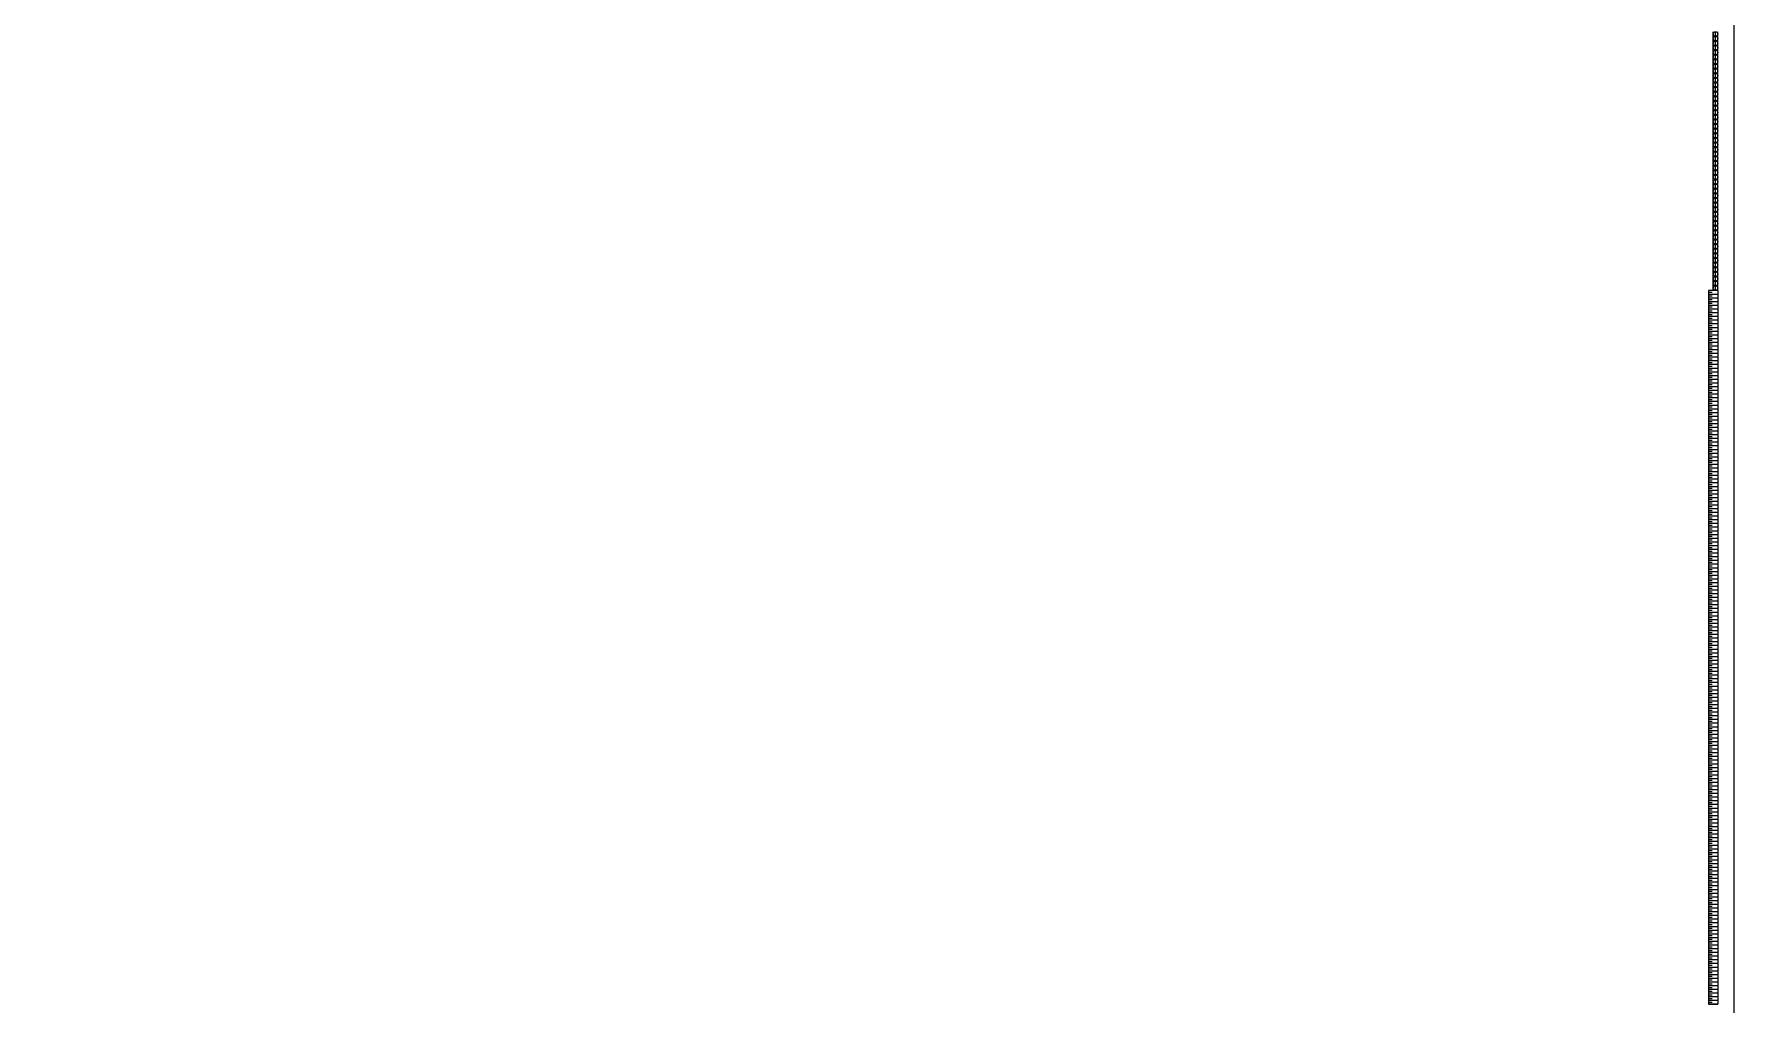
# Model space of a CAD drawing. Extents: x -1313754 to 847533, y 489853 to 941203.
# Drawn here: x -1164854 to -1128054, y 681170 to 702170 of the extents above; entities that cross this region are included whole.
import ezdxf

# ---------------------------------------------------------------- set-up
doc = ezdxf.new("R2010")
doc.units = 0
doc.header["$LTSCALE"] = 1000
doc.header["$MEASUREMENT"] = 0
doc.layers.get('Defpoints').update_dxf_attribs({"color": 210})
for name, color, linetype in [('99平面图例外参$0$A-HATCH-2', 251, 'Continuous'), ('A-HRAIL', 173, 'Continuous'), ('A-LIN-V', 9, 'Continuous'), ('DIM_SYMB', 3, 'Continuous')]:
    doc.layers.add(name, color=color, linetype=linetype)

# ---------------------------------------------------------------- blocks, each defined once
blk = doc.blocks.new('234234werwer')
at = {"layer": 'Defpoints'}
blk.add_lwpolyline([(530900, -99600), (556400, -99600), (556400, -100150), (557900, -100150), (557900, -99600), (583400, -99600), (583400, -100150), (584900, -100150), (584900, -99600), (610400, -99600), (610400, -100150), (611900, -100150), (611900, -99600), (628500, -99600), (628500, -183400)], dxfattribs=at)
blk = doc.blocks.new('99平面图例外参$0$$LinePat$填挖边坡')
at = {"color": 0}
for p, q in [((0, 0), (0, -1500)), ((300, 0), (300, -600))]:
    blk.add_line(p, q, dxfattribs=at)
at = {"layer": 'Defpoints', "color": 0}
blk.add_point((600, 0), dxfattribs=at)
blk = doc.blocks.new('99平面图例外参$0$$LinePat$圆环')
for points in [[(0, 150), (300, 150)], [(0, 0), (300, 0)], [(0, -150), (300, -150)]]:
    blk.add_lwpolyline(points)
at = {"color": 0}
blk.add_circle((150, 0), 150, dxfattribs=at)
blk = doc.blocks.new('34242343243')
at = {"layer": 'A-LIN-V'}
for p, q in [((-128604, 696620), (-128604, 681170)), ((-128404, 696620), (-128604, 696620)), ((-128404, 696620), (-128404, 681170)), ((-128404, 681170), (-128604, 681170))]:
    blk.add_line(p, q, dxfattribs=at)
at = {"layer": '99平面图例外参$0$A-HATCH-2', "color": 203, "xscale": 0.1334196891197501, "yscale": 0.1333333333333333, "zscale": 0.1333333333333333, "rotation": 90.00000000081378}
for p in [(-128604, 696540), (-128604, 696460), (-128604, 696380), (-128604, 696300), (-128604, 696220), (-128604, 696140), (-128604, 696060), (-128604, 695980), (-128604, 695900), (-128604, 695819), (-128604, 695739), (-128604, 695659), (-128604, 695579), (-128604, 695499), (-128604, 695419), (-128604, 695339), (-128604, 695259), (-128604, 695179), (-128604, 695099), (-128604, 695019), (-128604, 694939), (-128604, 694859), (-128604, 694779), (-128604, 694699), (-128604, 694619), (-128604, 694539), (-128604, 694459), (-128604, 694379), (-128604, 694298), (-128604, 694218), (-128604, 694138), (-128604, 694058), (-128604, 693978), (-128604, 693898), (-128604, 693818), (-128604, 693738), (-128604, 693658), (-128604, 693578), (-128604, 693498), (-128604, 693418), (-128604, 693338), (-128604, 693258), (-128604, 693178), (-128604, 693098), (-128604, 693018), (-128604, 692938), (-128604, 692858), (-128604, 692778), (-128604, 692697), (-128604, 692617), (-128604, 692537), (-128604, 692457), (-128604, 692377), (-128604, 692297), (-128604, 692217), (-128604, 692137), (-128604, 692057), (-128604, 691977), (-128604, 691897), (-128604, 691817), (-128604, 691737), (-128604, 691657), (-128604, 691577), (-128604, 691497), (-128604, 691417), (-128604, 691337), (-128604, 691257), (-128604, 691176), (-128604, 691096), (-128604, 691016), (-128604, 690936), (-128604, 690856), (-128604, 690776), (-128604, 690696), (-128604, 690616), (-128604, 690536), (-128604, 690456), (-128604, 690376), (-128604, 690296), (-128604, 690216), (-128604, 690136), (-128604, 690056), (-128604, 689976), (-128604, 689896), (-128604, 689816), (-128604, 689736), (-128604, 689655), (-128604, 689575), (-128604, 689495), (-128604, 689415), (-128604, 689335), (-128604, 689255), (-128604, 689175), (-128604, 689095), (-128604, 689015), (-128604, 688935), (-128604, 688855), (-128604, 688775), (-128604, 688695), (-128604, 688615), (-128604, 688535), (-128604, 688455), (-128604, 688375), (-128604, 688295), (-128604, 688215), (-128604, 688135), (-128604, 688054), (-128604, 687974), (-128604, 687894), (-128604, 687814), (-128604, 687734), (-128604, 687654), (-128604, 687574), (-128604, 687494), (-128604, 687414), (-128604, 687334), (-128604, 687254), (-128604, 687174), (-128604, 687094), (-128604, 687014), (-128604, 686934), (-128604, 686854), (-128604, 686774), (-128604, 686694), (-128604, 686614), (-128604, 686533), (-128604, 686453), (-128604, 686373), (-128604, 686293), (-128604, 686213), (-128604, 686133), (-128604, 686053), (-128604, 685973), (-128604, 685893), (-128604, 685813), (-128604, 685733), (-128604, 685653), (-128604, 685573), (-128604, 685493), (-128604, 685413), (-128604, 685333), (-128604, 685253), (-128604, 685173), (-128604, 685093), (-128604, 685012), (-128604, 684932), (-128604, 684852), (-128604, 684772), (-128604, 684692), (-128604, 684612), (-128604, 684532), (-128604, 684452), (-128604, 684372), (-128604, 684292), (-128604, 684212), (-128604, 684132), (-128604, 684052), (-128604, 683972), (-128604, 683892), (-128604, 683812), (-128604, 683732), (-128604, 683652), (-128604, 683572), (-128604, 683492), (-128604, 683411), (-128604, 683331), (-128604, 683251), (-128604, 683171), (-128604, 683091), (-128604, 683011), (-128604, 682931), (-128604, 682851), (-128604, 682771), (-128604, 682691), (-128604, 682611), (-128604, 682531), (-128604, 682451), (-128604, 682371), (-128604, 682291), (-128604, 682211), (-128604, 682131), (-128604, 682051), (-128604, 681971), (-128604, 681890), (-128604, 681810), (-128604, 681730), (-128604, 681650), (-128604, 681570), (-128604, 681490), (-128604, 681410), (-128604, 681330), (-128604, 681250), (-128604, 681170)]:
    blk.add_blockref('99平面图例外参$0$$LinePat$填挖边坡', p, dxfattribs=at)
at = {"layer": 'A-HRAIL', "xscale": 0.3333333333304609, "yscale": 0.3333333333304609, "zscale": 0.3333333333304609, "rotation": 90}
for p in [(-128454, 702120), (-128454, 702020), (-128454, 701920), (-128454, 701820), (-128454, 701720), (-128454, 701620), (-128454, 701520), (-128454, 701420), (-128454, 701320), (-128454, 701220), (-128454, 701120), (-128454, 701020), (-128454, 700920), (-128454, 700820), (-128454, 700720), (-128454, 700620), (-128454, 700520), (-128454, 700420), (-128454, 700320), (-128454, 700220), (-128454, 700120), (-128454, 700020), (-128454, 699920), (-128454, 699820), (-128454, 699720), (-128454, 699620), (-128454, 699520), (-128454, 699420), (-128454, 699320), (-128454, 699220), (-128454, 699120), (-128454, 699020), (-128454, 698920), (-128454, 698820), (-128454, 698720), (-128454, 698620), (-128454, 698520), (-128454, 698420), (-128454, 698320), (-128454, 698220), (-128454, 698120), (-128454, 698020), (-128454, 697920), (-128454, 697820), (-128454, 697720), (-128454, 697620), (-128454, 697520), (-128454, 697420), (-128454, 697320), (-128454, 697220), (-128454, 697120), (-128454, 697020), (-128454, 696920), (-128454, 696820), (-128454, 696720), (-128454, 696620)]:
    blk.add_blockref('99平面图例外参$0$$LinePat$圆环', p, dxfattribs=at)

msp = doc.modelspace()

# ---------------------------------------------------------------- block references
msp.add_blockref('234234werwer', (-1756554.3, 822820))
at = {"layer": 'DIM_SYMB'}
msp.add_blockref('34242343243', (-1000000, 0), dxfattribs=at)

doc.saveas('drawing.dxf')
